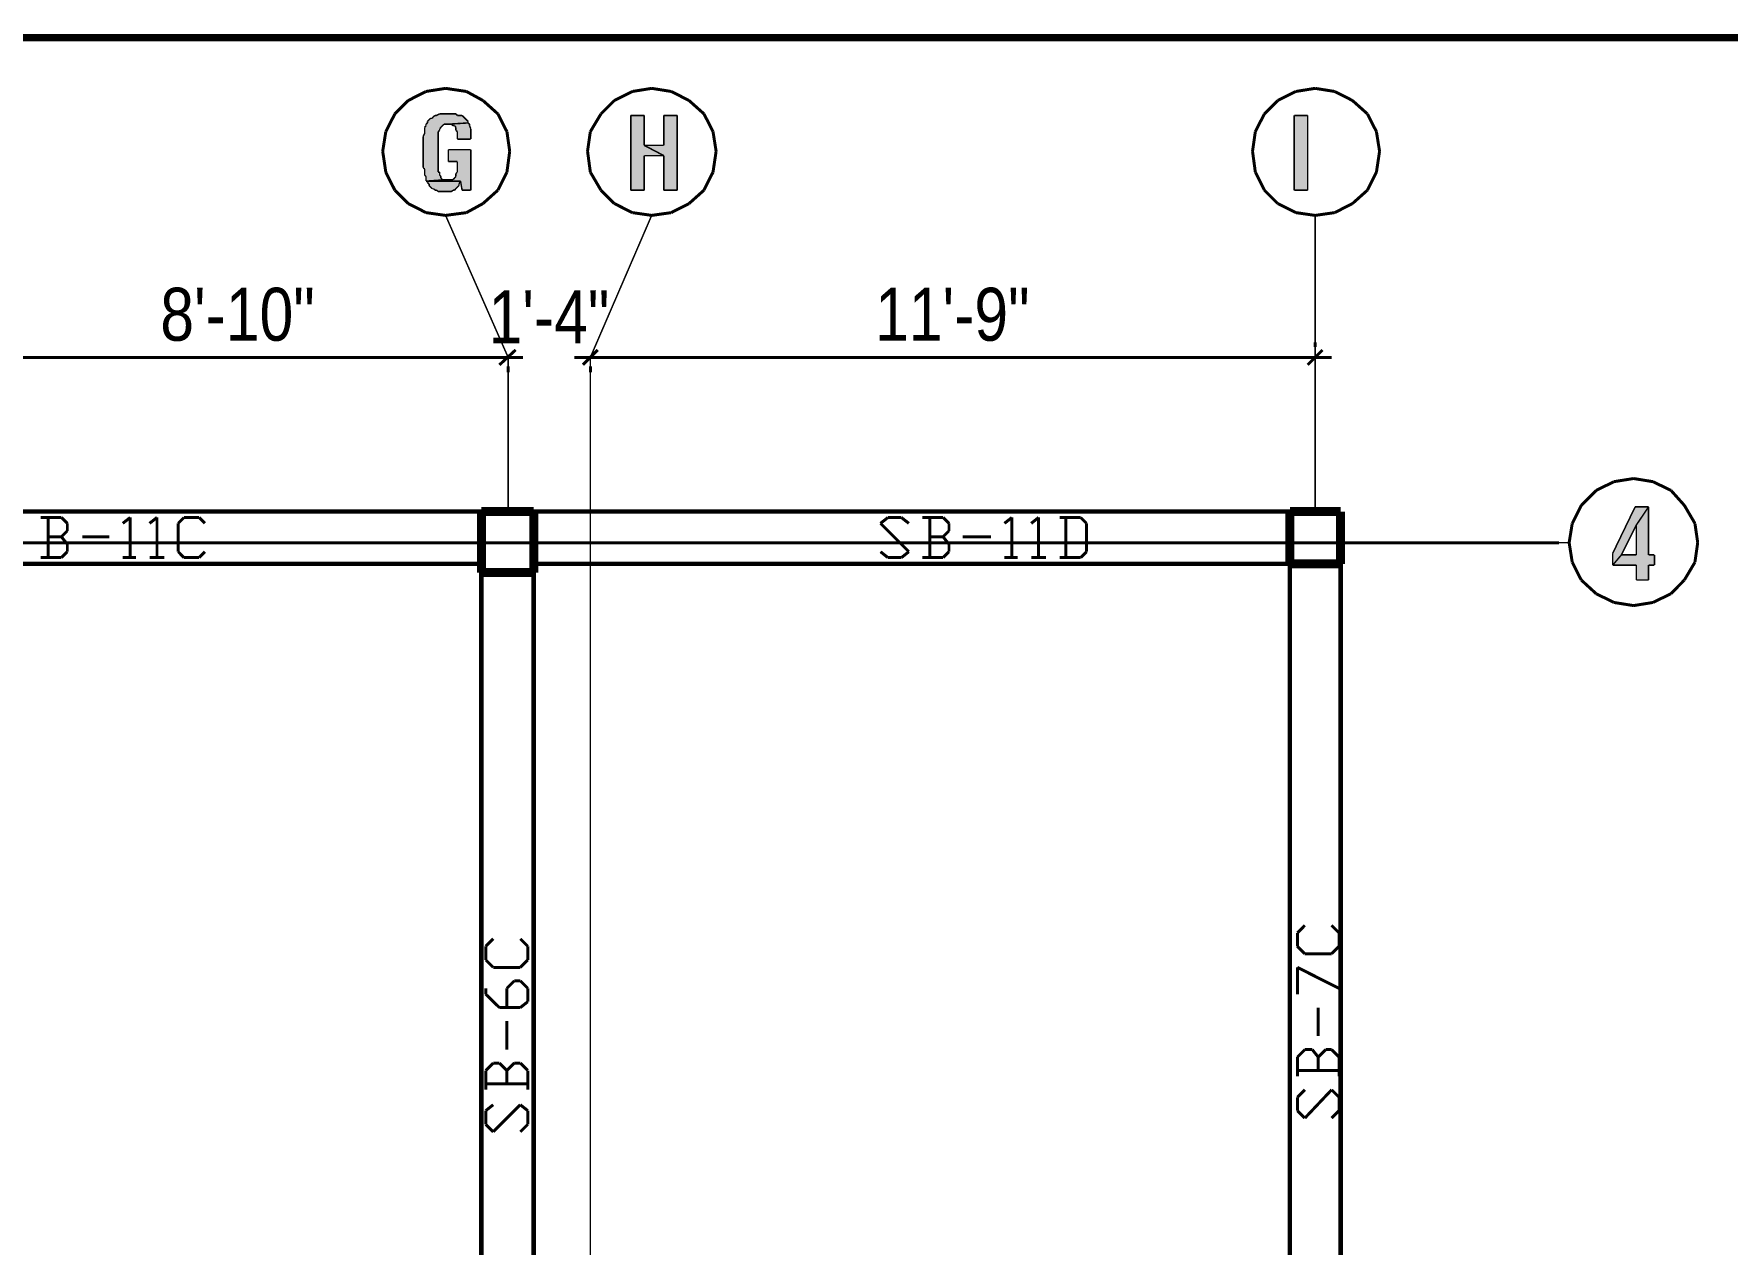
# Model space of a CAD drawing. Header units: millimetres. Extents: x 5 to 350, y 3 to 213.
# Drawn here: x 192.2 to 288.2, y 144.2 to 212.7 of the extents above; entities that cross this region are included whole.
import ezdxf

# ---------------------------------------------------------------- set-up
doc = ezdxf.new("R2010")
doc.units = ezdxf.units.MM
for name, color, linetype in [('H', 251, 'Continuous'), ('P', 255, 'Continuous'), ('T', 255, 'Continuous')]:
    doc.layers.add(name, color=color, linetype=linetype)
doc.styles.get("Standard").update_dxf_attribs({"font": 'arial.ttf'})

msp = doc.modelspace()

# ---------------------------------------------------------------- hatches: boundary and pattern name
at = {"layer": 'H', "linetype": 'Continuous'}
for points in [[(214.454, 204.382), (214.454, 204.646), (214.383, 204.717), (214.383, 205.07), (214.295, 205.14), (214.295, 206.922), (214.383, 207.098), (214.383, 207.433), (214.454, 207.522), (214.454, 207.61), (214.542, 207.68), (214.542, 207.768), (214.718, 207.945), (214.806, 207.945), (214.965, 208.104), (215.053, 208.104), (215.23, 208.192), (216.147, 208.192), (216.235, 208.104), (216.5, 208.104), (216.835, 207.768), (216.835, 207.68), (215.724, 207.61), (215.477, 207.61), (215.23, 207.345), (215.23, 207.257), (215.142, 207.186), (215.142, 204.893), (215.23, 204.893), (215.23, 204.717), (215.3, 204.646), (215.3, 204.558), (215.388, 204.47), (215.653, 204.47), (214.454, 204.382)], [(216.235, 206.763), (216.235, 207.186), (216.147, 207.257), (216.147, 207.433), (216.076, 207.522), (215.988, 207.522), (215.9, 207.61), (215.724, 207.61), (216.835, 207.68), (216.923, 207.61), (216.923, 207.522), (216.994, 207.345), (216.994, 206.763), (216.235, 206.763)], [(226.06, 203.87), (226.06, 208.104), (226.818, 208.104), (226.818, 206.41), (227.93, 205.828), (226.818, 205.828), (226.818, 203.87), (226.06, 203.87)], [(227.93, 203.87), (227.93, 205.828), (226.818, 206.41), (227.93, 206.41), (227.93, 208.104), (228.688, 208.104), (228.688, 203.87), (227.93, 203.87)], [(263.648, 203.87), (263.648, 208.104), (264.407, 208.104), (264.407, 203.87), (263.648, 203.87)], [(216.5, 203.87), (216.412, 204.382), (214.454, 204.382), (215.653, 204.47), (215.988, 204.47), (216.147, 204.646), (216.147, 204.805), (216.235, 204.893), (216.235, 205.493), (215.724, 205.493), (215.724, 206.163), (216.994, 206.163), (216.994, 203.87), (216.5, 203.87)], [(215.142, 203.8), (215.053, 203.87), (214.965, 203.87), (214.877, 203.958), (214.806, 203.958), (214.63, 204.135), (214.63, 204.223), (214.542, 204.294), (214.542, 204.382), (216.412, 204.382), (216.323, 204.223), (216.323, 204.135), (216.076, 203.87), (215.988, 203.87), (215.9, 203.8), (215.142, 203.8)], [(281.693, 182.633), (281.693, 183.303), (282.963, 185.932), (283.722, 185.932), (283.034, 184.908), (282.187, 183.215), (281.693, 182.633)], [(283.034, 181.786), (283.034, 182.633), (281.693, 182.633), (282.187, 183.215), (283.034, 183.215), (283.034, 184.908), (283.722, 185.932), (283.722, 183.215), (284.057, 183.215), (284.057, 182.633), (283.722, 182.633), (283.722, 181.786), (283.034, 181.786)]]:
    msp.add_hatch(color=256, dxfattribs=at).paths.add_polyline_path(points)

# ---------------------------------------------------------------- linework, layer by layer
at = {"layer": 'P'}
for points, const_width in [([(5.256, 212.513), (350.273, 212.513)], 0.423), ([(5.256, 212.513), (350.273, 212.513)], 0.423), ([(214.454, 209.462), (213.448, 208.95)], 0.169), ([(215.565, 209.638), (214.454, 209.462)], 0.169), ([(216.747, 209.462), (215.565, 209.638)], 0.169), ([(217.682, 208.95), (216.747, 209.462)], 0.169), ([(226.148, 209.462), (225.125, 208.95)], 0.169), ([(227.242, 209.638), (226.148, 209.462)], 0.169), ([(228.353, 209.462), (227.242, 209.638)], 0.169), ([(229.358, 208.95), (228.353, 209.462)], 0.169), ([(263.737, 209.462), (262.714, 208.95)], 0.169), ([(264.83, 209.638), (263.737, 209.462)], 0.169), ([(265.942, 209.462), (264.83, 209.638)], 0.169), ([(266.947, 208.95), (265.942, 209.462)], 0.169), ([(212.69, 208.192), (212.178, 207.186)], 0.169), ([(213.448, 208.95), (212.69, 208.192)], 0.169), ([(215.23, 208.192), (215.053, 208.104)], 0.085), ([(215.3, 208.192), (215.23, 208.192)], 0.085), ([(215.388, 208.192), (215.3, 208.192)], 0.085), ([(215.477, 208.192), (215.388, 208.192)], 0.085), ([(215.653, 208.192), (215.477, 208.192)], 0.085), ([(215.812, 208.192), (215.653, 208.192)], 0.085), ([(215.9, 208.192), (215.812, 208.192)], 0.085), ([(216.076, 208.192), (215.9, 208.192)], 0.085), ([(216.147, 208.192), (216.076, 208.192)], 0.085), ([(216.235, 208.104), (216.147, 208.192)], 0.085), ([(218.528, 208.192), (217.682, 208.95)], 0.169), ([(219.04, 207.186), (218.528, 208.192)], 0.169), ([(224.367, 208.192), (223.767, 207.186)], 0.169), ([(225.125, 208.95), (224.367, 208.192)], 0.169), ([(230.205, 208.192), (229.358, 208.95)], 0.169), ([(230.717, 207.186), (230.205, 208.192)], 0.169), ([(261.955, 208.192), (261.444, 207.186)], 0.169), ([(262.714, 208.95), (261.955, 208.192)], 0.169), ([(267.794, 208.192), (266.947, 208.95)], 0.169), ([(268.305, 207.186), (267.794, 208.192)], 0.169), ([(212.178, 207.186), (212.002, 206.075)], 0.169), ([(214.454, 207.522), (214.383, 207.433)], 0.085), ([(214.383, 207.433), (214.383, 207.257)], 0.085), ([(214.383, 207.257), (214.383, 207.186)], 0.085), ([(214.383, 207.186), (214.383, 207.098)], 0.085), ([(214.542, 207.68), (214.454, 207.61)], 0.085), ([(214.454, 207.61), (214.454, 207.522)], 0.085), ([(214.63, 207.857), (214.542, 207.768)], 0.085), ([(214.542, 207.768), (214.542, 207.68)], 0.085), ([(214.718, 207.945), (214.63, 207.857)], 0.085), ([(214.806, 207.945), (214.718, 207.945)], 0.085), ([(214.877, 208.033), (214.806, 207.945)], 0.085), ([(214.965, 208.104), (214.877, 208.033)], 0.085), ([(215.053, 208.104), (214.965, 208.104)], 0.085), ([(215.142, 207.186), (215.23, 207.257)], 0.085), ([(215.142, 207.098), (215.142, 207.186)], 0.085), ([(215.23, 207.345), (215.3, 207.433)], 0.085), ([(215.23, 207.257), (215.23, 207.345)], 0.085), ([(215.3, 207.433), (215.388, 207.522)], 0.085), ([(215.388, 207.522), (215.477, 207.61)], 0.085), ([(215.477, 207.61), (215.565, 207.61)], 0.085), ([(215.565, 207.61), (215.724, 207.61)], 0.085), ([(216.835, 207.68), (215.724, 207.61)], 0.085), ([(215.724, 207.61), (216.835, 207.68)], 0.085), ([(215.724, 207.61), (215.9, 207.61)], 0.085), ([(215.9, 207.61), (215.988, 207.522)], 0.085), ([(215.988, 207.522), (216.076, 207.522)], 0.085), ([(216.076, 207.522), (216.147, 207.433)], 0.085), ([(216.147, 207.433), (216.147, 207.345)], 0.085), ([(216.147, 207.345), (216.147, 207.257)], 0.085), ([(216.147, 207.257), (216.235, 207.186)], 0.085), ([(216.412, 208.104), (216.235, 208.104)], 0.085), ([(216.235, 207.186), (216.235, 207.098)], 0.085), ([(216.5, 208.104), (216.412, 208.104)], 0.085), ([(216.57, 208.033), (216.5, 208.104)], 0.085), ([(216.658, 207.945), (216.57, 208.033)], 0.085), ([(216.747, 207.857), (216.658, 207.945)], 0.085), ([(216.835, 207.768), (216.747, 207.857)], 0.085), ([(216.835, 207.68), (216.835, 207.768)], 0.085), ([(216.923, 207.61), (216.835, 207.68)], 0.085), ([(216.923, 207.522), (216.923, 207.61)], 0.085), ([(216.994, 207.345), (216.923, 207.522)], 0.085), ([(216.994, 207.257), (216.994, 207.345)], 0.085), ([(216.994, 207.186), (216.994, 207.257)], 0.085), ([(216.994, 207.01), (216.994, 207.186)], 0.085), ([(219.198, 206.075), (219.04, 207.186)], 0.169), ([(223.767, 207.186), (223.608, 206.075)], 0.169), ([(226.818, 208.104), (226.06, 208.104)], 0.085), ([(226.06, 208.104), (226.06, 203.87)], 0.085), ([(226.818, 206.41), (226.818, 208.104)], 0.085), ([(228.688, 208.104), (227.93, 208.104)], 0.085), ([(227.93, 208.104), (227.93, 206.41)], 0.085), ([(228.688, 203.87), (228.688, 208.104)], 0.085), ([(230.893, 206.075), (230.717, 207.186)], 0.169), ([(261.444, 207.186), (261.285, 206.075)], 0.169), ([(263.648, 203.87), (263.648, 208.104)], 0.085), ([(263.648, 208.104), (264.407, 208.104)], 0.085), ([(264.407, 208.104), (264.407, 203.87)], 0.085), ([(268.482, 206.075), (268.305, 207.186)], 0.169), ([(214.383, 207.098), (214.295, 206.922)], 0.085), ([(214.295, 206.922), (214.295, 206.834)], 0.085), ([(214.295, 206.834), (214.295, 206.763)], 0.085), ([(214.295, 206.763), (214.295, 206.675)], 0.085), ([(214.295, 206.675), (214.295, 206.498)], 0.085), ([(214.295, 206.498), (214.295, 206.41)], 0.085), ([(214.295, 206.41), (214.295, 206.252)], 0.085), ([(214.295, 206.252), (214.295, 206.163)], 0.085), ([(215.142, 207.01), (215.142, 207.098)], 0.085), ([(215.142, 206.922), (215.142, 207.01)], 0.085), ([(215.142, 206.763), (215.142, 206.922)], 0.085), ([(215.142, 206.675), (215.142, 206.763)], 0.085), ([(215.142, 206.498), (215.142, 206.675)], 0.085), ([(215.142, 206.41), (215.142, 206.498)], 0.085), ([(215.142, 206.252), (215.142, 206.41)], 0.085), ([(215.142, 206.075), (215.142, 206.252)], 0.085), ([(216.235, 207.098), (216.235, 207.01)], 0.085), ([(216.235, 207.01), (216.235, 206.834)], 0.085), ([(216.235, 206.834), (216.235, 206.763)], 0.085), ([(216.235, 206.763), (216.994, 206.763)], 0.085), ([(216.994, 206.922), (216.994, 207.01)], 0.085), ([(216.994, 206.763), (216.994, 206.922)], 0.085), ([(227.93, 206.41), (226.818, 206.41)], 0.085), ([(226.818, 206.41), (227.93, 205.828)], 0.085), ([(227.93, 205.828), (226.818, 206.41)], 0.085), ([(212.002, 206.075), (212.178, 204.893)], 0.169), ([(214.295, 206.163), (214.295, 205.987)], 0.085), ([(214.295, 205.987), (214.295, 205.828)], 0.085), ([(214.295, 205.828), (214.295, 205.652)], 0.085), ([(214.295, 205.652), (214.295, 205.564)], 0.085), ([(214.295, 205.564), (214.295, 205.405)], 0.085), ([(214.295, 205.405), (214.295, 205.317)], 0.085), ([(214.295, 205.317), (214.295, 205.14)], 0.085), ([(215.142, 205.916), (215.142, 206.075)], 0.085), ([(215.142, 205.74), (215.142, 205.916)], 0.085), ([(215.142, 205.652), (215.142, 205.74)], 0.085), ([(215.142, 205.493), (215.142, 205.652)], 0.085), ([(215.142, 205.317), (215.142, 205.493)], 0.085), ([(215.142, 205.228), (215.142, 205.317)], 0.085), ([(216.994, 206.163), (215.724, 206.163)], 0.085), ([(215.724, 206.163), (215.724, 205.493)], 0.085), ([(215.724, 205.493), (216.235, 205.493)], 0.085), ([(216.235, 205.493), (216.235, 205.405)], 0.085), ([(216.235, 205.405), (216.235, 205.228)], 0.085), ([(216.994, 203.87), (216.994, 206.163)], 0.085), ([(219.04, 204.893), (219.198, 206.075)], 0.169), ([(219.198, 206.075), (219.198, 206.075)], 0.169), ([(223.608, 206.075), (223.767, 204.893)], 0.169), ([(226.818, 203.87), (226.818, 205.828)], 0.085), ([(226.818, 205.828), (227.93, 205.828)], 0.085), ([(227.93, 205.828), (227.93, 203.87)], 0.085), ([(230.717, 204.893), (230.893, 206.075)], 0.169), ([(230.893, 206.075), (230.893, 206.075)], 0.169), ([(261.285, 206.075), (261.444, 204.893)], 0.169), ([(268.305, 204.893), (268.482, 206.075)], 0.169), ([(268.482, 206.075), (268.482, 206.075)], 0.169), ([(212.178, 204.893), (212.69, 203.87)], 0.169), ([(214.295, 205.14), (214.383, 205.07)], 0.085), ([(214.383, 205.07), (214.383, 204.982)], 0.085), ([(214.383, 204.982), (214.383, 204.805)], 0.085), ([(214.383, 204.805), (214.383, 204.717)], 0.085), ([(214.383, 204.717), (214.454, 204.646)], 0.085), ([(214.454, 204.646), (214.454, 204.558)], 0.085), ([(214.454, 204.558), (214.454, 204.47)], 0.085), ([(215.653, 204.47), (214.454, 204.382)], 0.085), ([(214.454, 204.47), (214.454, 204.382)], 0.085), ([(214.454, 204.382), (215.653, 204.47)], 0.085), ([(214.454, 204.382), (214.542, 204.382)], 0.085), ([(216.412, 204.382), (214.454, 204.382)], 0.085), ([(214.454, 204.382), (216.412, 204.382)], 0.085), ([(214.542, 204.382), (214.542, 204.294)], 0.085), ([(215.142, 205.14), (215.142, 205.228)], 0.085), ([(215.142, 205.07), (215.142, 205.14)], 0.085), ([(215.142, 204.893), (215.142, 205.07)], 0.085), ([(215.23, 204.893), (215.142, 204.893)], 0.085), ([(215.23, 204.805), (215.23, 204.893)], 0.085), ([(215.23, 204.717), (215.23, 204.805)], 0.085), ([(215.3, 204.646), (215.23, 204.717)], 0.085), ([(215.3, 204.558), (215.3, 204.646)], 0.085), ([(215.388, 204.47), (215.3, 204.558)], 0.085), ([(215.477, 204.47), (215.388, 204.47)], 0.085), ([(215.653, 204.47), (215.477, 204.47)], 0.085), ([(215.812, 204.47), (215.653, 204.47)], 0.085), ([(215.9, 204.47), (215.812, 204.47)], 0.085), ([(215.988, 204.47), (215.9, 204.47)], 0.085), ([(216.076, 204.558), (215.988, 204.47)], 0.085), ([(216.147, 204.646), (216.076, 204.558)], 0.085), ([(216.235, 204.893), (216.147, 204.805)], 0.085), ([(216.147, 204.805), (216.147, 204.717)], 0.085), ([(216.147, 204.717), (216.147, 204.646)], 0.085), ([(216.235, 205.228), (216.235, 205.14)], 0.085), ([(216.235, 205.14), (216.235, 204.982)], 0.085), ([(216.235, 204.982), (216.235, 204.893)], 0.085), ([(216.323, 204.223), (216.412, 204.382)], 0.085), ([(216.412, 204.382), (216.5, 203.87)], 0.085), ([(218.528, 203.87), (219.04, 204.893)], 0.169), ([(223.767, 204.893), (224.367, 203.87)], 0.169), ([(230.205, 203.87), (230.717, 204.893)], 0.169), ([(261.444, 204.893), (261.955, 203.87)], 0.169), ([(267.794, 203.87), (268.305, 204.893)], 0.169), ([(212.69, 203.87), (213.448, 203.112)], 0.169), ([(214.542, 204.294), (214.63, 204.223)], 0.085), ([(214.63, 204.223), (214.63, 204.135)], 0.085), ([(214.63, 204.135), (214.718, 204.047)], 0.085), ([(214.718, 204.047), (214.806, 203.958)], 0.085), ([(214.806, 203.958), (214.877, 203.958)], 0.085), ([(214.877, 203.958), (214.965, 203.87)], 0.085), ([(214.965, 203.87), (215.053, 203.87)], 0.085), ([(215.053, 203.87), (215.142, 203.8)], 0.085), ([(215.142, 203.8), (215.23, 203.8)], 0.085), ([(215.23, 203.8), (215.388, 203.8)], 0.085), ([(215.388, 203.8), (215.477, 203.8)], 0.085), ([(215.477, 203.8), (215.565, 203.8)], 0.085), ([(215.565, 203.8), (215.653, 203.8)], 0.085), ([(215.653, 203.8), (215.812, 203.8)], 0.085), ([(215.812, 203.8), (215.9, 203.8)], 0.085), ([(215.9, 203.8), (215.988, 203.87)], 0.085), ([(215.988, 203.87), (216.076, 203.87)], 0.085), ([(216.076, 203.87), (216.147, 203.958)], 0.085), ([(216.147, 203.958), (216.235, 204.047)], 0.085), ([(216.235, 204.047), (216.323, 204.135)], 0.085), ([(216.323, 204.135), (216.323, 204.223)], 0.085), ([(216.5, 203.87), (216.994, 203.87)], 0.085), ([(217.682, 203.112), (218.528, 203.87)], 0.169), ([(224.367, 203.87), (225.125, 203.112)], 0.169), ([(226.06, 203.87), (226.818, 203.87)], 0.085), ([(227.93, 203.87), (228.688, 203.87)], 0.085), ([(229.358, 203.112), (230.205, 203.87)], 0.169), ([(261.955, 203.87), (262.714, 203.112)], 0.169), ([(264.407, 203.87), (263.648, 203.87)], 0.085), ([(263.648, 203.87), (263.648, 203.87)], 0.085), ([(266.947, 203.112), (267.794, 203.87)], 0.169), ([(213.448, 203.112), (214.454, 202.6)], 0.169), ([(214.454, 202.6), (215.565, 202.442)], 0.169), ([(215.565, 202.442), (216.747, 202.6)], 0.169), ([(219.11, 194.398), (215.565, 202.442)], 0.085), ([(216.747, 202.6), (217.682, 203.112)], 0.169), ([(223.767, 194.398), (227.242, 202.442)], 0.085), ([(225.125, 203.112), (226.148, 202.6)], 0.169), ([(226.148, 202.6), (227.242, 202.442)], 0.169), ([(227.242, 202.442), (228.353, 202.6)], 0.169), ([(228.353, 202.6), (229.358, 203.112)], 0.169), ([(262.714, 203.112), (263.737, 202.6)], 0.169), ([(263.737, 202.6), (264.83, 202.442)], 0.169), ([(264.83, 202.442), (265.942, 202.6)], 0.169), ([(264.83, 185.932), (264.83, 202.442)], 0.085), ([(265.942, 202.6), (266.947, 203.112)], 0.169), ([(218.616, 193.975), (219.534, 194.822)], 0.169), ([(218.616, 193.975), (219.534, 194.822)], 0.169), ([(224.19, 194.822), (223.344, 193.975)], 0.169), ([(224.19, 194.822), (223.344, 193.975)], 0.169), ([(264.407, 193.975), (265.254, 194.822)], 0.169), ([(264.83, 194.98), (264.83, 195.245)], 0.169), ([(187.29, 194.398), (219.957, 194.398)], 0.169), ([(219.11, 194.398), (218.193, 194.398)], 0.169), ([(219.11, 193.887), (219.11, 193.552)], 0.169), ([(219.11, 193.887), (219.11, 193.552)], 0.169), ([(219.11, 185.932), (219.11, 194.398)], 0.085), ([(222.85, 194.398), (265.765, 194.398)], 0.169), ([(223.767, 194.398), (224.614, 194.398)], 0.169), ([(223.767, 193.887), (223.767, 193.552)], 0.169), ([(223.767, 193.887), (223.767, 193.552)], 0.169), ([(223.767, 31.574), (223.767, 194.398)], 0.085), ([(281.764, 187.36), (280.758, 186.866)], 0.169), ([(282.875, 187.537), (281.764, 187.36)], 0.169), ([(283.968, 187.36), (282.875, 187.537)], 0.169), ([(284.992, 186.866), (283.968, 187.36)], 0.169), ([(280.758, 186.866), (279.912, 186.02)], 0.169), ([(285.75, 186.02), (284.992, 186.866)], 0.169), ([(173.32, 185.667), (217.593, 185.667)], 0.254), ([(193.798, 185.332), (192.617, 185.332)], 0.169), ([(193.04, 185.332), (193.04, 183.056)], 0.169), ([(194.134, 184.997), (193.798, 185.332)], 0.169), ([(197.273, 184.997), (197.697, 185.332)], 0.169), ([(197.697, 185.332), (197.697, 183.056)], 0.169), ([(198.79, 184.997), (199.214, 185.332)], 0.169), ([(199.214, 185.332), (199.214, 183.056)], 0.169), ([(200.413, 184.997), (200.748, 185.332)], 0.169), ([(200.748, 185.332), (201.595, 185.332)], 0.169), ([(201.595, 185.332), (201.93, 184.997)], 0.169), ([(217.593, 185.667), (220.557, 185.667)], 0.508), ([(217.593, 182.21), (217.593, 185.667)], 0.508), ([(217.593, 185.667), (217.593, 185.667)], 0.508), ([(220.557, 185.667), (220.557, 182.21)], 0.508), ([(220.557, 185.667), (263.402, 185.667)], 0.254), ([(240.206, 184.997), (240.63, 185.332)], 0.169), ([(240.63, 185.332), (241.388, 185.332)], 0.169), ([(241.388, 185.332), (241.812, 184.997)], 0.169), ([(243.752, 185.332), (242.57, 185.332)], 0.169), ([(242.993, 185.332), (242.993, 183.056)], 0.169), ([(244.087, 184.997), (243.752, 185.332)], 0.169), ([(247.227, 184.997), (247.65, 185.332)], 0.169), ([(247.65, 185.332), (247.65, 183.056)], 0.169), ([(248.744, 184.997), (249.167, 185.332)], 0.169), ([(249.167, 185.332), (249.167, 183.056)], 0.169), ([(251.548, 185.332), (250.366, 185.332)], 0.169), ([(250.702, 185.332), (250.702, 183.056)], 0.169), ([(251.883, 184.997), (251.548, 185.332)], 0.169), ([(263.402, 185.667), (266.277, 185.667)], 0.508), ([(263.402, 182.704), (263.402, 185.667)], 0.508), ([(263.402, 185.667), (263.402, 185.667)], 0.508), ([(266.277, 185.667), (266.277, 182.704)], 0.508), ([(279.912, 186.02), (279.4, 184.997)], 0.169), ([(282.963, 185.932), (281.693, 183.303)], 0.085), ([(283.722, 185.932), (282.963, 185.932)], 0.085), ([(283.034, 184.908), (283.722, 185.932)], 0.085), ([(283.722, 185.932), (283.034, 184.908)], 0.085), ([(283.722, 183.215), (283.722, 185.932)], 0.085), ([(286.35, 184.997), (285.75, 186.02)], 0.169), ([(193.798, 184.238), (193.04, 184.238)], 0.169), ([(193.798, 184.238), (194.134, 184.573)], 0.169), ([(194.134, 183.815), (193.798, 184.238)], 0.169), ([(194.134, 184.573), (194.134, 184.997)], 0.169), ([(194.98, 184.238), (196.515, 184.238)], 0.169), ([(200.413, 183.392), (200.413, 184.997)], 0.169), ([(241.812, 183.392), (240.206, 184.997)], 0.169), ([(243.752, 184.238), (242.993, 184.238)], 0.169), ([(243.752, 184.238), (244.087, 184.573)], 0.169), ([(244.087, 183.815), (243.752, 184.238)], 0.169), ([(244.087, 184.573), (244.087, 184.997)], 0.169), ([(244.863, 184.238), (246.468, 184.238)], 0.169), ([(251.883, 183.392), (251.883, 184.997)], 0.169), ([(279.4, 184.997), (279.224, 183.903)], 0.169), ([(282.187, 183.215), (283.034, 184.908)], 0.085), ([(283.034, 184.908), (283.034, 183.215)], 0.085), ([(286.508, 183.903), (286.35, 184.997)], 0.169), ([(278.642, 183.903), (76.535, 183.903)], 0.169), ([(193.798, 183.056), (194.134, 183.392)], 0.169), ([(194.134, 183.392), (194.134, 183.815)], 0.169), ([(200.748, 183.056), (200.413, 183.392)], 0.169), ([(201.93, 183.392), (201.595, 183.056)], 0.169), ([(240.206, 183.392), (240.63, 183.056)], 0.169), ([(241.388, 183.056), (241.812, 183.392)], 0.169), ([(243.752, 183.056), (244.087, 183.392)], 0.169), ([(244.087, 183.392), (244.087, 183.815)], 0.169), ([(251.548, 183.056), (251.883, 183.392)], 0.169), ([(266.277, 183.903), (279.224, 183.903)], 0.085), ([(279.224, 183.903), (279.4, 182.792)], 0.169), ([(281.693, 183.303), (281.693, 182.633)], 0.085), ([(281.693, 182.633), (282.187, 183.215)], 0.085), ([(282.187, 183.215), (281.693, 182.633)], 0.085), ([(283.034, 183.215), (282.187, 183.215)], 0.085), ([(284.057, 183.215), (283.722, 183.215)], 0.085), ([(284.057, 182.633), (284.057, 183.215)], 0.085), ([(286.35, 182.792), (286.508, 183.903)], 0.169), ([(286.508, 183.903), (286.508, 183.903)], 0.169), ([(173.32, 182.704), (217.593, 182.704)], 0.254), ([(192.617, 183.056), (193.798, 183.056)], 0.169), ([(197.273, 183.056), (198.032, 183.056)], 0.169), ([(198.79, 183.056), (199.637, 183.056)], 0.169), ([(201.595, 183.056), (200.748, 183.056)], 0.169), ([(220.557, 182.21), (217.593, 182.21)], 0.508), ([(217.593, 182.21), (217.593, 134.197)], 0.254), ([(220.557, 182.704), (263.402, 182.704)], 0.254), ([(220.557, 134.197), (220.557, 182.21)], 0.254), ([(240.63, 183.056), (241.388, 183.056)], 0.169), ([(242.57, 183.056), (243.752, 183.056)], 0.169), ([(247.227, 183.056), (247.985, 183.056)], 0.169), ([(248.744, 183.056), (249.59, 183.056)], 0.169), ([(250.366, 183.056), (251.548, 183.056)], 0.169), ([(266.277, 182.704), (263.402, 182.704)], 0.508), ([(263.402, 134.197), (263.402, 182.704)], 0.254), ([(266.277, 134.197), (266.277, 182.704)], 0.254), ([(279.4, 182.792), (279.912, 181.786)], 0.169), ([(281.693, 182.633), (283.034, 182.633)], 0.085), ([(283.034, 182.633), (283.034, 181.786)], 0.085), ([(283.722, 181.786), (283.722, 182.633)], 0.085), ([(283.722, 182.633), (284.057, 182.633)], 0.085), ([(285.75, 181.786), (286.35, 182.792)], 0.169), ([(279.912, 181.786), (280.758, 181.01)], 0.169), ([(283.034, 181.786), (283.722, 181.786)], 0.085), ([(284.992, 181.01), (285.75, 181.786)], 0.169), ([(280.758, 181.01), (281.764, 180.516)], 0.169), ([(281.764, 180.516), (282.875, 180.34)], 0.169), ([(282.875, 180.34), (283.968, 180.516)], 0.169), ([(283.968, 180.516), (284.992, 181.01)], 0.169), ([(263.825, 161.802), (264.248, 162.225)], 0.169), ([(265.765, 162.225), (266.188, 161.802)], 0.169), ([(217.84, 161.043), (218.264, 161.466)], 0.169), ([(219.798, 161.466), (220.222, 161.043)], 0.169), ([(263.825, 161.043), (263.825, 161.802)], 0.169), ([(266.188, 161.802), (266.188, 161.043)], 0.169), ([(217.84, 160.267), (217.84, 161.043)], 0.169), ([(218.264, 159.844), (217.84, 160.267)], 0.169), ([(220.222, 160.267), (219.798, 159.844)], 0.169), ([(220.222, 161.043), (220.222, 160.267)], 0.169), ([(264.248, 160.62), (263.825, 161.043)], 0.169), ([(265.765, 160.62), (264.248, 160.62)], 0.169), ([(266.188, 161.043), (265.765, 160.62)], 0.169), ([(219.798, 159.844), (218.264, 159.844)], 0.169), ([(263.825, 158.327), (263.825, 159.844)], 0.169), ([(263.825, 159.844), (266.188, 158.662)], 0.169), ([(217.84, 158.327), (217.84, 158.662)], 0.169), ([(218.616, 157.568), (217.84, 158.327)], 0.169), ([(219.04, 158.662), (219.463, 159.085)], 0.169), ([(219.04, 157.568), (219.04, 158.662)], 0.169), ([(219.463, 159.085), (219.798, 159.085)], 0.169), ([(219.798, 159.085), (220.222, 158.662)], 0.169), ([(220.222, 158.662), (220.222, 157.903)], 0.169), ([(219.798, 157.568), (218.616, 157.568)], 0.169), ([(220.222, 157.903), (219.798, 157.568)], 0.169), ([(265.007, 155.963), (265.007, 157.568)], 0.169), ([(219.04, 155.187), (219.04, 156.81)], 0.169), ([(218.264, 154.428), (217.84, 154.005)], 0.169), ([(218.616, 154.428), (218.264, 154.428)], 0.169), ([(219.04, 154.005), (218.616, 154.428)], 0.169), ([(219.463, 154.428), (219.04, 154.005)], 0.169), ([(219.798, 154.428), (219.463, 154.428)], 0.169), ([(220.222, 154.005), (219.798, 154.428)], 0.169), ([(264.248, 155.187), (263.825, 154.764)], 0.169), ([(263.825, 154.764), (263.825, 153.67)], 0.169), ([(264.672, 155.187), (264.248, 155.187)], 0.169), ([(265.007, 154.764), (264.672, 155.187)], 0.169), ([(265.43, 155.187), (265.007, 154.764)], 0.169), ([(265.007, 154.764), (265.007, 154.005)], 0.169), ([(265.765, 155.187), (265.43, 155.187)], 0.169), ([(266.188, 154.764), (265.765, 155.187)], 0.169), ([(266.188, 153.67), (266.188, 154.764)], 0.169), ([(217.84, 154.005), (217.84, 152.912)], 0.169), ([(219.04, 154.005), (219.04, 153.247)], 0.169), ([(220.222, 152.912), (220.222, 154.005)], 0.169), ([(263.825, 154.005), (266.188, 154.005)], 0.169), ([(217.84, 153.247), (220.222, 153.247)], 0.169), ([(263.825, 152.488), (264.248, 152.912)], 0.169), ([(263.825, 151.73), (263.825, 152.488)], 0.169), ([(265.765, 152.912), (264.248, 151.306)], 0.169), ([(266.188, 152.488), (265.765, 152.912)], 0.169), ([(266.188, 151.73), (266.188, 152.488)], 0.169), ([(217.84, 151.73), (218.264, 152.065)], 0.169), ([(217.84, 150.954), (217.84, 151.73)], 0.169), ([(219.798, 152.065), (218.264, 150.53)], 0.169), ([(220.222, 151.73), (219.798, 152.065)], 0.169), ([(220.222, 150.954), (220.222, 151.73)], 0.169), ([(264.248, 151.306), (263.825, 151.73)], 0.169), ([(265.765, 151.306), (266.188, 151.73)], 0.169), ([(218.264, 150.53), (217.84, 150.954)], 0.169), ([(219.798, 150.53), (220.222, 150.954)], 0.169)]:
    msp.add_lwpolyline(points, dxfattribs=dict(at, const_width=const_width))

# ---------------------------------------------------------------- texts
at = {"layer": 'T', "char_height": 3, "attachment_point": 7}
for s, insert in [('{\\fArial Narrow|b0|i0|c0|p18;8\'-10"}', (199.4, 195.3)), ('{\\fArial Narrow|b0|i0|c0|p18;1\'-4"}', (218, 195.2)), ('{\\fArial Narrow|b0|i0|c0|p18;11\'-9"}', (239.9, 195.3))]:
    msp.add_mtext(s, dxfattribs=dict(at, insert=insert))

doc.saveas('drawing.dxf')
